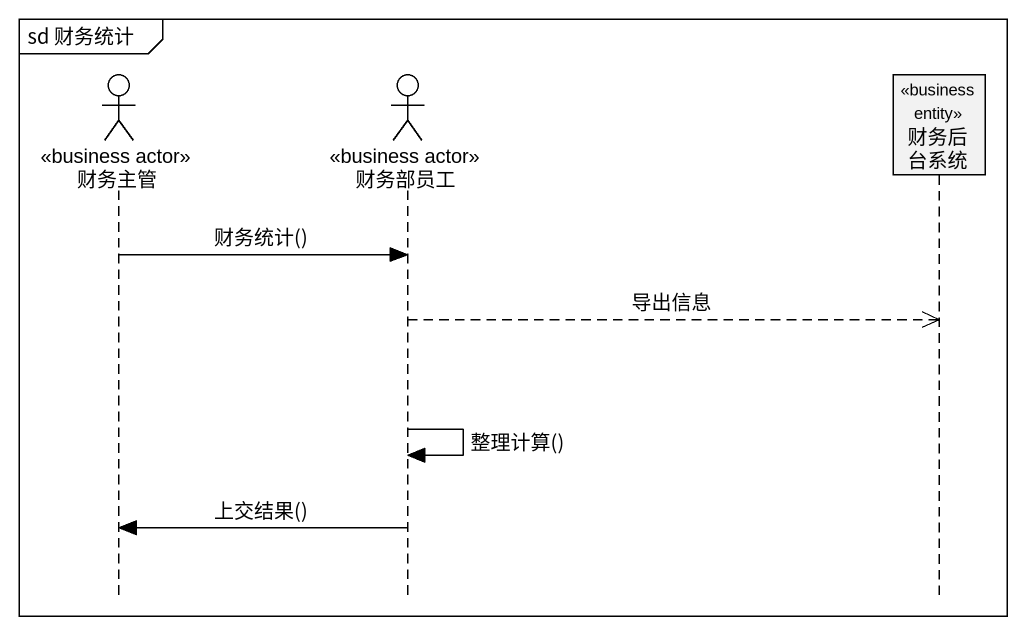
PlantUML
@startuml
mainframe sd 财务统计
hide footbox
actor 财务主管 <<business actor>>
actor 财务部员工 <<business actor>>
participant 财务后台系统 <<business entity>>

财务主管 -> 财务部员工 : 财务统计()
财务部员工 -->> 财务后台系统 : 导出信息
财务部员工 -> 财务部员工 : 整理计算()
财务部员工 -> 财务主管 : 上交结果()
@enduml
